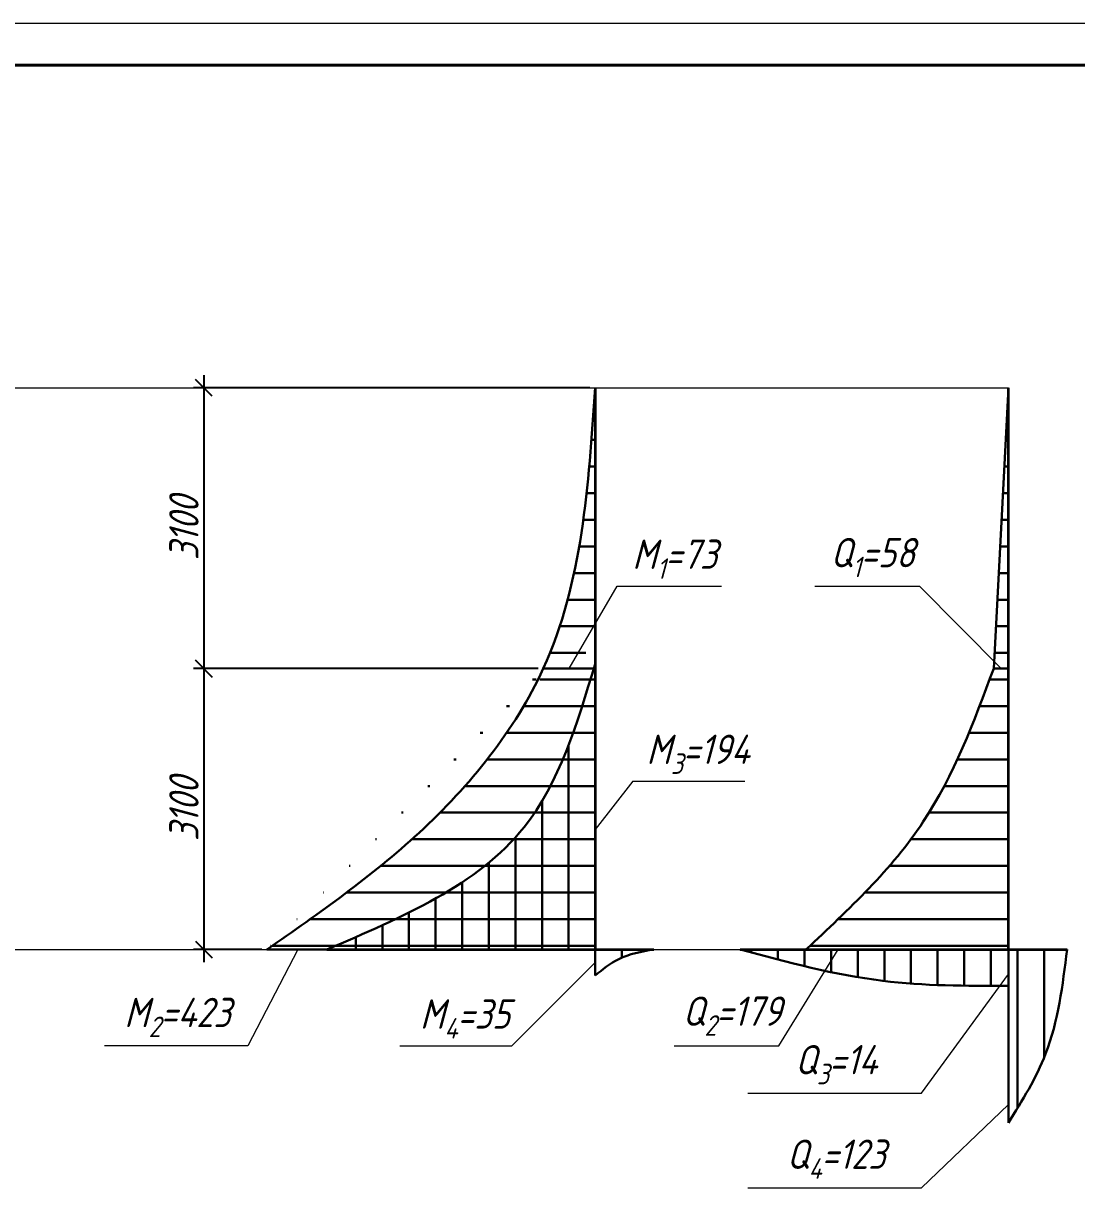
# Model space of a CAD drawing. Header units: millimetres. Extents: x -1004 to 900128, y -352756 to 107728.
# Drawn here: x 618979 to 631549, y -196874 to -182984 of the extents above; entities that cross this region are included whole.
import ezdxf

# ---------------------------------------------------------------- set-up
doc = ezdxf.new("R2010")
doc.units = ezdxf.units.MM
doc.linetypes.add('ACAD_ISO04W100', pattern=[30, 24, -3, 0, -3])
for name, color, linetype, lineweight in [('axles', 152, 'ACAD_ISO04W100', 20), ('basic', 95, 'Continuous', 30), ('frame', 173, 'Continuous', 40), ('size', 45, 'Continuous', 20), ('text', 13, 'Continuous', 20), ('thick', 42, 'Continuous', 35), ('thin', 153, 'Continuous', 18)]:
    doc.layers.add(name, color=color, linetype=linetype, lineweight=lineweight)
doc.styles.add('Structures', font='isocpeur.ttf', dxfattribs={"width": 0.85, "oblique": 15})
doc.styles.add('structures 5', font='isocpeur.ttf', dxfattribs={"width": 0.85, "oblique": 15, "height": 5})
doc.dimstyles.new('structures 3.5', dxfattribs={"dimtxt": 3.5, "dimasz": 2, "dimexe": 1.25, "dimexo": 0.625, "dimtad": 1, "dimtxsty": 'Structures', "dimblk": 'OBLIQUE', "dimcen": 2.5, "dimdle": 1.5, "dimadec": 0, "dimazin": 0, "dimtfac": 1, "dimtmove": 0, "dimatfit": 3, "dimfxl": 1, "dimarcsym": 0})
pattern_1 = [(90, (530553.5051949841, -199067.1268398085), (-317.5, 0), [])]

# ---------------------------------------------------------------- blocks, each defined once
blk = doc.blocks.new('_Oblique')
at = {"color": 0, "linetype": 'ByBlock', "lineweight": -2}
blk.add_line((-0.5, -0.5), (0.5, 0.5), dxfattribs=at)
blk = doc.blocks.new('*D1093')
at = {"layer": 'Defpoints', "color": 0, "transparency": 16777216}
for p in [(625801.7657534018, -187331.6781745773), (621133.5051949867, -190681.6781745773), (625183.7657534018, -190681.6781745773)]:
    blk.add_point(p, dxfattribs=at)
at = {"layer": 'size', "color": 0, "lineweight": -2, "transparency": 16777216}
for p, q in [((621133.5051949867, -187181.6781745773), (621133.5051949867, -190831.6781745773)), ((625739.2657534018, -187331.6781745773), (621008.5051949867, -187331.6781745773)), ((625121.2657534018, -190681.6781745773), (621008.5051949867, -190681.6781745773))]:
    blk.add_line(p, q, dxfattribs=at)
at = {"layer": 'size', "color": 0, "lineweight": -2, "transparency": 16777216, "xscale": 200, "yscale": 200, "zscale": 200}
for p, rotation in [((621133.5051949867, -187331.6781745773), 90), ((621133.5051949867, -190681.6781745773), 270)]:
    blk.add_blockref('_Oblique', p, dxfattribs=dict(at, rotation=rotation))
at = {"layer": 'size', "color": 0, "transparency": 16777216, "insert": (620896.0051949866, -189006.6781745775), "char_height": 350, "attachment_point": 5, "rotation": 90, "style": 'Structures'}
blk.add_mtext('3100', dxfattribs=at)
blk = doc.blocks.new('*D1094')
at = {"layer": 'Defpoints', "color": 0, "transparency": 16777216}
for p in [(621723.5051949845, -190681.6781745773), (621133.5051949867, -194031.6781745773), (621886.7657534018, -194031.6781745773)]:
    blk.add_point(p, dxfattribs=at)
at = {"layer": 'size', "color": 0, "lineweight": -2, "transparency": 16777216}
for p, q in [((621133.5051949867, -190531.6781745773), (621133.5051949867, -194181.6781745773)), ((621661.0051949845, -190681.6781745773), (621008.5051949867, -190681.6781745773)), ((621824.2657534018, -194031.6781745773), (621008.5051949867, -194031.6781745773))]:
    blk.add_line(p, q, dxfattribs=at)
at = {"layer": 'size', "color": 0, "lineweight": -2, "transparency": 16777216, "xscale": 200, "yscale": 200, "zscale": 200}
for p, rotation in [((621133.5051949867, -190681.6781745773), 90), ((621133.5051949867, -194031.6781745773), 270)]:
    blk.add_blockref('_Oblique', p, dxfattribs=dict(at, rotation=rotation))
at = {"layer": 'size', "color": 0, "transparency": 16777216, "insert": (620896.0051949866, -192356.6781745775), "char_height": 350, "attachment_point": 5, "rotation": 90, "style": 'Structures'}
blk.add_mtext('3100', dxfattribs=at)

msp = doc.modelspace()

# ---------------------------------------------------------------- hatches: boundary and pattern name
at = {"layer": 'basic'}
h = msp.add_hatch(dxfattribs=at)
h.set_pattern_fill('ANSI31', color=256, scale=100, angle=315)
h.set_pattern_definition([(0, (530553.5051949841, -199067.1268398085), (8.526512829121202e-14, 317.5), [])])
edge = h.paths.add_edge_path()
edge.add_line((625801.7657534016, -190681.6781745773), (625183.7657534016, -190681.6781745773))
edge.add_spline(control_points=[(625183.7657534016, -190681.6781745773), (624847.5593048823, -191417.7666899442), (623806.4273952943, -192694.8446338294), (622511.2106728976, -193596.8208567487), (621886.7657534016, -194031.6781745773)], knot_values=[0, 0, 0, 9.094947017729282e-13, 2456.252634354829, 4742.864074920832, 4742.864074920832, 4742.864074920832, 4742.864074920832], degree=3, periodic=0)
edge.add_line((621886.7657534016, -194031.6781745773), (625801.7657534016, -194031.6781745773))
edge.add_line((625801.7657534016, -194031.6781745773), (625801.7657534016, -190681.6781745773))
edge = h.paths.add_edge_path()
edge.add_spline(control_points=[(625801.7657534016, -187331.6781745773), (625725.9046862187, -188496.2451008293), (625650.0436190357, -189660.8120270814), (625183.7657534016, -190681.6781745773)], knot_values=[0, 0, 0, 0, 3406.526676836684, 3406.526676836684, 3406.526676836684, 3406.526676836684], degree=3, periodic=0)
edge.add_line((625183.7657534016, -190681.6781745773), (625492.7657534016, -190681.6781745773))
edge.add_line((625492.7657534016, -190681.6781745773), (625801.7657534016, -190392.9100003856))
edge.add_line((625801.7657534016, -190392.9100003856), (625801.7657534016, -187331.6781745772))
h = msp.add_hatch(dxfattribs=at)
h.set_pattern_fill('ANSI31', color=256, scale=100, angle=315)
h.set_pattern_definition([(0, (528923.5051949841, -199067.1268398085), (8.526512829121202e-14, 317.5), [])])
edge = h.paths.add_edge_path()
edge.add_line((630733.5051949841, -190681.6781745773), (630558.5051949841, -190681.6781745773))
edge.add_spline(control_points=[(630558.5051949841, -190681.6781745773), (630321.126776784, -191318.5170623726), (629839.2346589674, -192611.3373729747), (628830.3942498767, -193553.5807037402), (628318.5051949841, -194031.6781745773)], knot_values=[0, 0, 0, 0, 2009.443412837147, 4079.288038007142, 4079.288038007142, 4079.288038007142, 4079.288038007142], degree=3, periodic=0)
edge.add_line((628318.5051949841, -194031.6781745773), (630733.5051949841, -194031.6781745773))
edge.add_line((630733.5051949841, -194031.6781745773), (630733.5051949841, -190681.6781745773))
h.paths.add_polyline_path([(630733.5051949841, -187331.6781745773), (630558.5051949841, -190681.6781745773), (630733.5051949841, -190681.6781745773)])
h = msp.add_hatch(dxfattribs=at)
h.set_pattern_fill('ANSI31', color=256, scale=100, angle=45)
h.set_pattern_definition(pattern_1)
edge = h.paths.add_edge_path()
edge.add_line((625801.7657534016, -190681.6781745773), (625785.5109725747, -190681.6781745773))
edge.add_spline(control_points=[(625785.5109725747, -190681.6781745772), (625577.4497607664, -191372.5136195419), (625079.5225194086, -192976.767758419), (623503.4191183157, -193647.7972628343), (622601.7657534016, -194031.6781745773)], knot_values=[53.91940055703866, 53.91940055703866, 53.91940055703866, 53.91940055703866, 2123.558099905938, 4890.400115360955, 4890.400115360955, 4890.400115360955, 4890.400115360955], degree=3, periodic=0)
edge.add_line((622601.7657534014, -194031.6781745773), (625801.7657534014, -194031.6781745773))
edge.add_line((625801.7657534016, -194031.6781745773), (625801.7657534016, -190681.6781745773))
h = msp.add_hatch(dxfattribs=at)
h.set_pattern_fill('ANSI31', color=256, scale=100, angle=45)
h.set_pattern_definition(pattern_1)
edge = h.paths.add_edge_path()
edge.add_spline(control_points=[(625801.7657534016, -194343.6781745773), (625892.0405919733, -194270.4172691619), (626096.340161494, -194104.6216645856), (626356.541075396, -194057.8067541749), (626501.7657534016, -194031.6781745773)], knot_values=[0, 0, 0, 0, 343.5251666801937, 777.426410088535, 777.426410088535, 777.426410088535, 777.426410088535], degree=3, periodic=0)
edge.add_line((626501.7657534016, -194031.6781745773), (625801.7657534016, -194031.6781745773))
edge.add_line((625801.7657534016, -194031.6781745773), (625801.7657534016, -194343.6781745773))
h = msp.add_hatch(dxfattribs=at)
h.set_pattern_fill('ANSI31', color=256, scale=100, angle=45)
h.set_pattern_definition([(90, (528923.5051949841, -199067.1268398086), (-317.5, 0), [])])
edge = h.paths.add_edge_path()
edge.add_spline(control_points=[(627533.5051949841, -194031.6781745773), (628096.6531790039, -194183.6987771804), (629145.4635571532, -194466.8229119142), (630230.8881934058, -194466.2195234903), (630733.5051949841, -194465.9401182969)], knot_values=[0, 0, 0, 0, 1740.710200612607, 3241.909720996222, 3241.909720996222, 3241.909720996222, 3241.909720996222], degree=3, periodic=0)
edge.add_line((630733.5051949841, -194465.9401182969), (630733.5051949841, -194031.6781745773))
edge.add_line((630733.5051949841, -194031.6781745773), (628318.5051949841, -194031.6781745773))
edge.add_line((628318.5051949841, -194031.6781745773), (627533.5051949841, -194031.6781745773))
edge = h.paths.add_edge_path()
edge.add_spline(control_points=[(630733.5051949841, -196100.6758105743), (630899.4540734916, -195832.7120280014), (631290.9626642625, -195200.5286481782), (631381.4009918404, -194458.9332696907), (631433.5051949841, -194031.6781745773)], knot_values=[0, 0, 0, 0, 935.4950492465963, 2207.031175490205, 2207.031175490205, 2207.031175490205, 2207.031175490205], degree=3, periodic=0)
edge.add_line((631433.5051949841, -194031.6781745773), (630733.5051949841, -194031.6781745773))
edge.add_line((630733.5051949841, -194031.6781745773), (630733.5051949841, -196100.6758105743))

# ---------------------------------------------------------------- linework, layer by layer
at = {"layer": 'axles', "ltscale": 0.4}
for p, q in [((614376.7022533126, -187331.6781745773), (630733.5051949841, -187331.6781745773)), ((615076.7022533126, -194031.6781745773), (627533.5051949841, -194031.6781745773))]:
    msp.add_line(p, q, dxfattribs=at)
at = {"layer": 'basic'}
for p, q in [((630558.5051949841, -190681.6781745773), (630733.5051949841, -187331.6781745773)), ((625801.7657534016, -190681.6781745773), (625183.7657534016, -190681.6781745773)), ((625801.7657534016, -194031.6781745773), (625801.7657534016, -190627.6781745773)), ((630733.5051949841, -190681.6781745773), (630558.5051949841, -190681.6781745773)), ((625801.7657534016, -194031.6781745773), (621886.7657534016, -194031.6781745773)), ((625801.7657534016, -194031.6781745773), (625801.7657534016, -194343.6781745773)), ((630733.5051949841, -194031.6781745773), (628318.5051949841, -194031.6781745773)), ((630733.5051949841, -194031.6781745773), (630733.5051949841, -196100.6758105743))]:
    msp.add_line(p, q, dxfattribs=at)
for points in [[(621886.7657534016, -194031.6781745773), (623701.04205513, -192639.9190786438), (625183.7657534016, -190681.6781745773), (625801.7657534016, -187331.6781745773)], [(625801.7657534016, -190627.6781745773), (624953.8682059799, -192574.6164768233), (622601.7657534016, -194031.6781745773)], [(630558.5051949841, -190681.6781745773), (629718.5051949841, -192507.1268398085), (628318.5051949841, -194031.6781745773)], [(625801.7657534016, -194343.6781745773), (626083.5051949841, -194147.1268398085), (626501.7657534016, -194031.6781745773)], [(630733.5051949841, -194465.9401182969), (629233.5051949841, -194405.9401182969), (627533.5051949841, -194031.6781745773)], [(630733.5051949841, -196100.6758105743), (631177.2597216265, -195277.1268398086), (631433.5051949841, -194031.6781745773)]]:
    msp.add_spline(points, degree=3, dxfattribs=at)
at = {"layer": 'frame'}
msp.add_line((594694.507651933, -183483.6455011457), (651594.507651933, -183483.6455011457), dxfattribs=at)
at = {"layer": 'thick'}
for p, q in [((625801.7657534016, -187331.6781745773), (625801.7657534016, -194031.6781745773)), ((630733.5051949841, -194031.6781745773), (630733.5051949841, -187331.6781745773)), ((622601.7657534016, -194031.6781745773), (626501.7657534016, -194031.6781745773)), ((627533.5051949841, -194031.6781745773), (631433.5051949841, -194031.6781745773))]:
    msp.add_line(p, q, dxfattribs=at)
at = {"layer": 'thin'}
for p, q in [((592694.507651933, -182983.6455011457), (652094.507651933, -182983.6455011457)), ((625492.7657534016, -190681.6781745773), (626063.5051949841, -189696.2838144631)), ((626063.5051949841, -189696.2838144631), (627310.2473896253, -189696.2838144631)), ((628424.2613340197, -189696.2838144631), (629671.0035286609, -189696.2838144631)), ((629671.0035286609, -189696.2838144631), (630646.0051949841, -190681.6781745773)), ((626253.5051949841, -192023.2743671737), (625801.7657534016, -192599.6254030841)), ((626253.5051949841, -192023.2743671737), (627587.3835248373, -192023.2743671737)), ((622253.6454116334, -194031.6781745773), (621658.4122114128, -195180.5314850405)), ((627993.5051949841, -195180.5314850405), (628703.5051949841, -194031.6781745773)), ((624807.3835248373, -195180.5314850405), (625801.7657534016, -194187.6781745773)), ((629698.6186453297, -195745.9401182969), (630733.5051949841, -194325.9401182969)), ((621658.4122114128, -195180.5314850405), (619949.4609015791, -195180.5314850405)), ((623473.5051949841, -195180.5314850405), (624807.3835248373, -195180.5314850405)), ((626746.763000343, -195180.5314850405), (627993.5051949841, -195180.5314850405)), ((627623.5051949841, -195745.9401182969), (629698.6186453297, -195745.9401182969)), ((629698.6186453297, -196873.6541736676), (630733.5051949841, -195882.1044639002)), ((627623.5051949841, -196873.6541736676), (629698.6186453297, -196873.6541736676))]:
    msp.add_line(p, q, dxfattribs=at)

# ---------------------------------------------------------------- texts
at = {"layer": 'text', "char_height": 350, "attachment_point": 5, "style": 'structures 5'}
for s, insert, width in [('\\A1;M{\\H0.7x;\\S^ 1;}=73', (626753.3692173596, -189376.5056611663), 1401.583920005622), ('\\A1;Q{\\H0.7x;\\S^ 1;}=58', (629114.1253563951, -189357.1268398085), 1401.583920005622), ('\\A1;M{\\H0.7x;\\S^ 3;}=194', (627030.5053525716, -191703.4962138769), 1401.583920005622), ('\\A1;Q{\\H0.7x;\\S^ 2;}=179', (627436.6270227184, -194827.1268398086), 1401.583920005622), ('\\A1;M{\\H0.7x;\\S^ 2;}=423', (620820.1660782021, -194842.7410584795), 1514.967067832156), ('\\A1;M{\\H0.7x;\\S^ 4;}=35', (624250.5053525716, -194860.7533317437), 1401.583920005622), ('\\A1;\\pxt3;Q{\\H0.7x;\\S^ 3;}=14', (628678.6186453297, -195405.9401182969), 1401.583920005622), ('\\A1;\\pxt3;Q{\\H0.7x;\\S^ 4;}=123', (628678.6186453297, -196533.6541736676), 1401.583920005622)]:
    msp.add_mtext(s, dxfattribs=dict(at, insert=insert, width=width))

# ---------------------------------------------------------------- dimensions: what is measured, and where the dimension line sits
at = {"layer": 'size'}
for base, p1, p2, picture, middle in [((621133.5051949867, -190681.6781745773), (625801.7657534016, -187331.6781745773), (625183.7657534016, -190681.6781745773), '*D1093', (620896.0051949866, -189006.6781745775)), ((621133.5051949867, -194031.6781745773), (621723.5051949843, -190681.6781745773), (621886.7657534016, -194031.6781745773), '*D1094', (620896.0051949866, -192356.6781745775))]:
    dim = msp.add_linear_dim(base=base, p1=p1, p2=p2, angle=90, text='3100', dimstyle='structures 3.5', dxfattribs=at)
    dim.commit()
    dim.dimension.update_dxf_attribs({"geometry": picture, "text_midpoint": middle})

doc.saveas('drawing.dxf')
